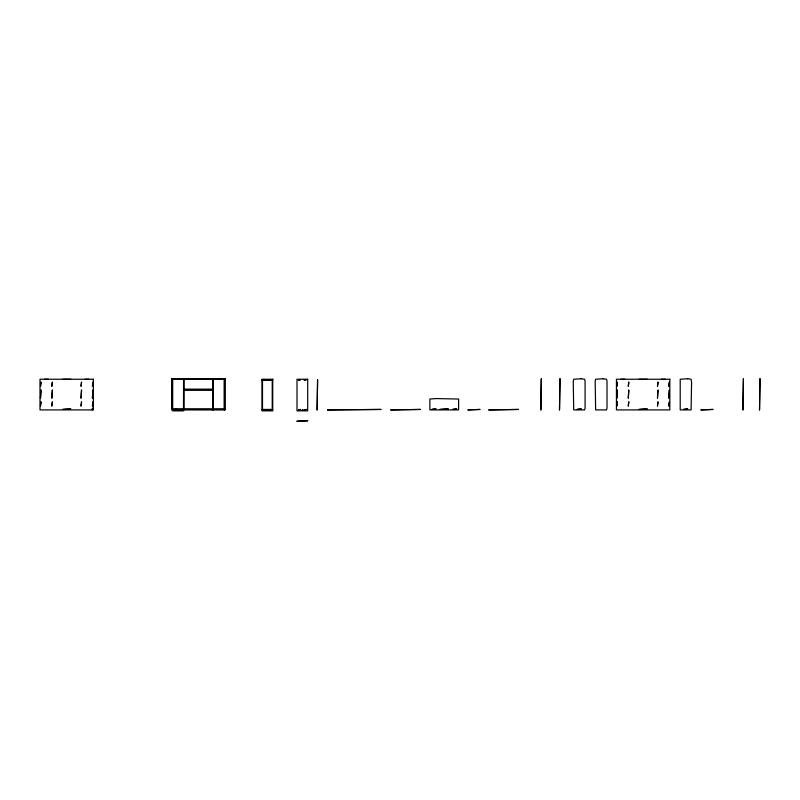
<?xml version="1.0" encoding="UTF-8"?>
<svg xmlns="http://www.w3.org/2000/svg" width="800" height="800" viewBox="0 0 800 800"><rect width="100%" height="100%" fill="white"/><g stroke="black" fill="none" stroke-linecap="round" stroke-linejoin="round"><path stroke-width="1.2" d="M171.72 379.24L225.11 379.24M262.02 379.71L272.72 379.71M262.02 380.19L272.72 380.19M183.58 389.14L213.25 389.14M183.58 389.61L213.25 389.61M183.58 390.13L213.25 390.13M172.21 408.94L224.61 408.94M92.32 409.44L93.39 409.44M172.21 409.42L225.11 409.44M262.02 409.44L272.72 409.44M262.02 409.91L272.72 409.91M665.4 379.24L661.43 379.24M647.1 379.24L639.17 379.24M624.84 379.24L620.88 379.24M272.24 379.71L272.24 409.91M267.87 409.91L266.88 409.91M262.5 379.71L262.5 409.91M224.61 378.76L224.61 409.91M224.14 378.76L224.14 409.91M213.25 378.76L213.25 409.91M212.77 378.76L212.77 409.91M184.06 378.76L184.06 409.91M183.58 378.76L183.48 410.86L172.79 410.86L172.79 409.44M178.63 409.91L177.64 409.91M176.15 408.94L176.23 409.91M172.69 378.76L172.69 409.91M172.21 378.76L172.21 409.91M92.32 408.11L92.32 409.91M88.96 379.24L85 379.24M70.66 379.24L62.74 379.24M48.4 379.24L44.44 379.24M225.11 378.76L171.72 378.76L171.72 409.91L225.11 409.91L225.11 378.76M541.3 378.76L540.83 409.91L541.3 378.76M559.98 378.76L559.5 409.91L559.98 378.76M581.15 378.76L573.72 379.24L573.25 381.22L573.72 409.91L584.61 409.91L585.09 407.93L585.09 381.22L584.61 379.24L581.15 378.76M603.07 378.76L595.65 379.24L595.17 381.22L595.65 409.91L606.54 409.91L607.01 407.93L607.01 381.22L606.54 379.24L603.07 378.76M687.64 378.76L680.21 379.24L680.21 409.91L691.1 409.91L691.58 382.23L691.1 379.24L687.64 378.76M743.4 378.76L742.93 409.91L743.4 378.76M760 378.76L759.52 409.91L760 378.76M93.39 379.24L40 379.24L40 409.91L93.39 409.91L93.39 379.24M272.72 379.24L262.02 379.24L262.02 410.86L272.72 410.86L272.72 379.24M307.69 379.24L297 379.24L297 410.86L307.69 410.86L307.69 379.24M669.83 379.24L616.44 379.24L616.44 409.91L669.83 409.91L669.83 379.24M300.44 379.71L298.46 380.19L300.44 379.71M306.23 379.71L304.25 380.19L306.23 379.71M317.59 379.71L317.12 409.91L317.59 379.71M40.97 382.23L40.5 386.19L40.97 382.23M52.34 382.23L51.86 386.19L52.34 382.23M81.53 382.23L81.05 386.19L81.53 382.23M92.9 382.23L92.42 386.19L92.9 382.23M617.41 382.23L616.93 386.19L617.41 382.23M628.78 382.23L628.3 386.19L628.78 382.23M657.97 382.23L657.49 386.19L657.97 382.23M669.34 382.23L668.86 386.19L669.34 382.23M40.97 390.13L40.5 398.05L40.97 390.13M52.34 390.13L51.86 398.05L52.34 390.13M81.53 390.13L81.05 398.05L81.53 390.13M92.9 390.13L92.42 398.05L92.9 390.13M617.41 390.13L616.93 398.05L617.41 390.13M628.78 390.13L628.3 398.05L628.78 390.13M657.97 390.13L657.49 398.05L657.97 390.13M669.34 390.13L668.86 398.05L669.34 390.13M435.83 398.56L429.88 399.04L429.88 409.91L458.6 409.91L458.6 399.04L435.83 398.56M40.97 401.99L40.5 405.95L40.97 401.99M52.34 401.99L51.86 405.95L52.34 401.99M81.53 401.99L81.05 405.95L81.53 401.99M92.9 401.99L92.42 405.95L92.9 401.99M617.41 401.99L616.93 405.95L617.41 401.99M628.78 401.99L628.3 405.95L628.78 401.99M657.97 401.99L657.49 405.95L657.97 401.99M669.34 401.99L668.86 405.95L669.34 401.99M70.66 408.94L62.74 409.42L70.66 408.94M435.83 408.94L431.86 409.42L435.83 408.94M448.2 408.94L440.28 409.42L448.2 408.94M456.62 408.94L452.66 409.42L456.62 408.94M581.15 408.94L577.19 409.42L581.15 408.94M647.1 408.94L639.17 409.42L647.1 408.94M687.64 408.94L683.67 409.42L687.64 408.94M300.44 409.44L298.46 409.91L300.44 409.44M306.23 409.44L304.25 409.91L306.23 409.44M380.89 409.44L327.5 409.91L380.89 409.44M420.46 409.44L390.79 409.91L420.46 409.44M479.87 409.44L468.03 409.91L479.87 409.44M518.49 409.44L488.82 409.91L518.49 409.44M712.85 409.44L701 409.91L712.85 409.44M302.84 409.91L301.85 410.39L302.84 409.91M307.69 420.76L297 421.24L307.69 420.76"/></g></svg>
